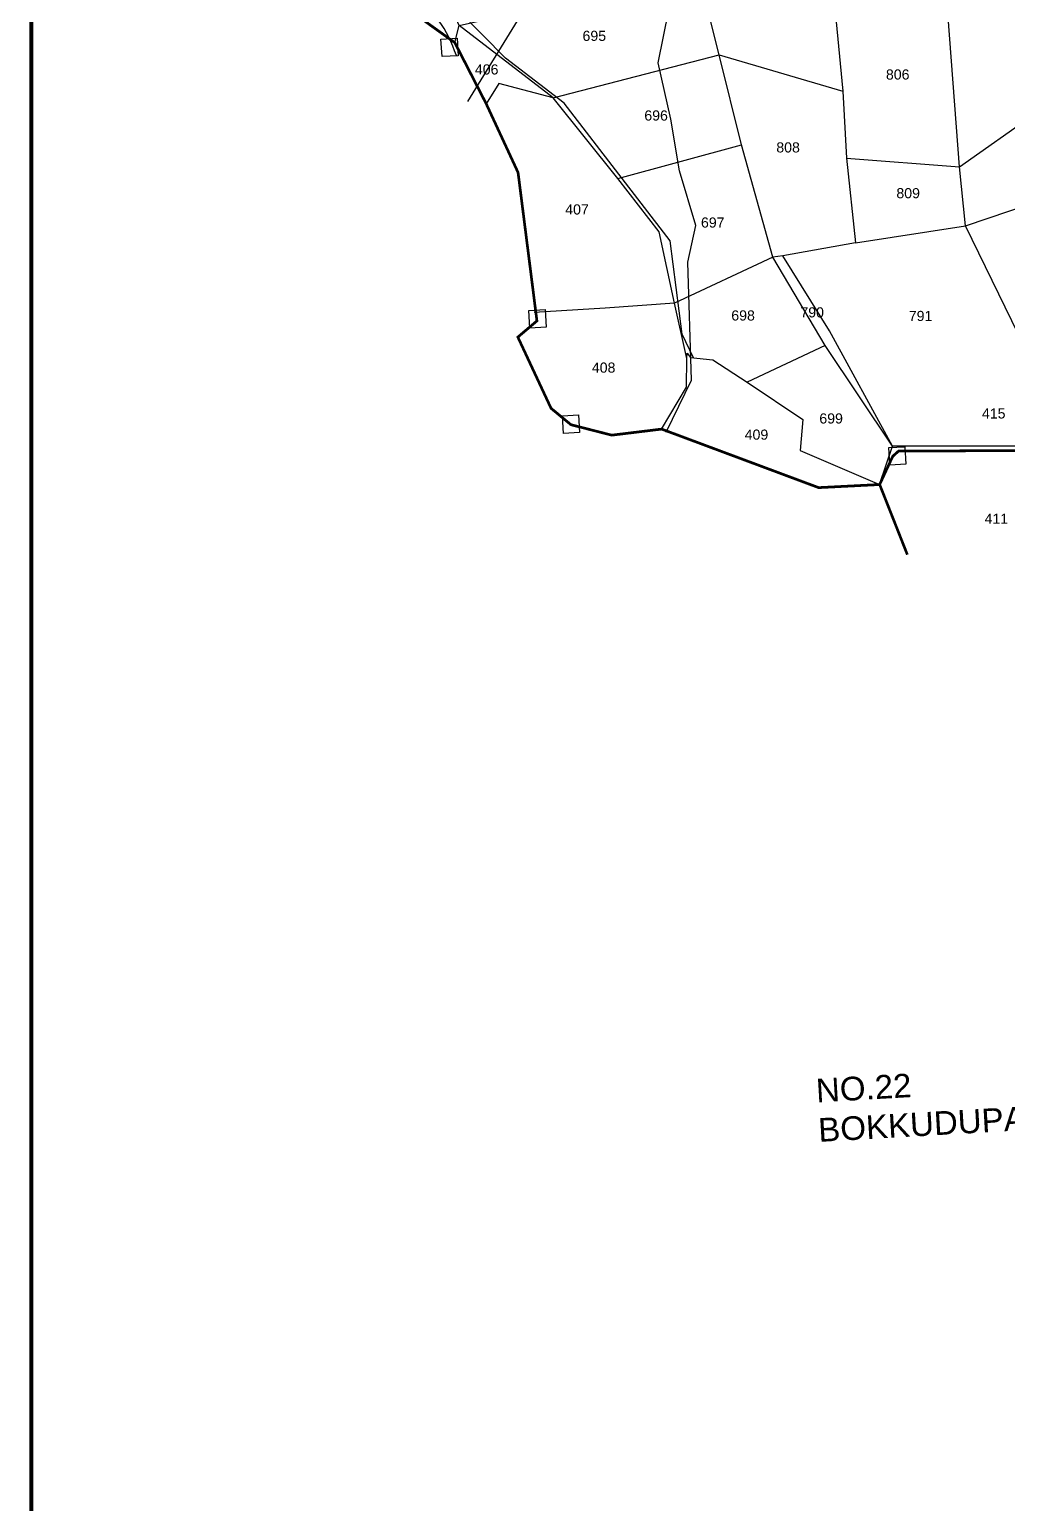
# Model space of a CAD drawing. Header units: inches. Extents: x 204001 to 210143, y 1590320 to 1597199.
# Drawn here: x 204001 to 205452, y 1592616 to 1594801 of the extents above; entities that cross this region are included whole.
import ezdxf
from ezdxf.enums import TextEntityAlignment as Align

# ---------------------------------------------------------------- set-up
doc = ezdxf.new("R2010")
doc.units = ezdxf.units.IN
doc.header["$LTSCALE"] = 15
doc.header["$MEASUREMENT"] = 0
for name, color, linetype in [('PLOT NOS', 7, 'Continuous'), ('PLOTS', 7, 'Continuous'), ('ROADS', 1, 'Continuous'), ('STREAM', 4, 'Continuous'), ('text2', 7, 'Continuous'), ('VILLAGE BOUNDARY', 5, 'Continuous'), ('VILLAGE BOUNDARY STONES', 1, 'Continuous')]:
    doc.layers.add(name, color=color, linetype=linetype)
doc.styles.get("Standard").update_dxf_attribs({"font": 'arial.ttf'})

msp = doc.modelspace()

# ---------------------------------------------------------------- linework, layer by layer
at = {"color": 5, "const_width": 5.82}
msp.add_lwpolyline([(204003.7, 1596785.8), (210140, 1596785.8), (210140, 1590323.1), (204003.7, 1590323.1)], close=True, dxfattribs=at)
at = {"layer": 'PLOTS'}
for points in [[(204631.8, 1594781.7), (204638.3, 1594807.3), (204742, 1594830.5), (204794.2, 1594840.4), (204996.8, 1594872.3), (204992.6, 1594905.3), (204990.2, 1594946.8), (204985, 1595046), (204975, 1595181.4), (204825.6, 1595261.1), (204680.5, 1595336.4), (204554.4, 1595398.1), (204422.1, 1595459.6), (204415.5, 1595456), (204304.3, 1595516.1)], [(204777.8, 1594700), (204638.3, 1594807.3), (204586.1, 1594924.2), (204517.6, 1595071.8), (204675.5, 1595019.9), (204823, 1594966.3), (204992.6, 1594905.3)], [(205226.1, 1594484.9), (205389.2, 1594510), (205616, 1594586.6), (205632.8, 1594512.4), (205655.5, 1594366.2), (205497.8, 1594288.1), (205389.2, 1594510), (205380.3, 1594597.6), (205363.4, 1594819.7), (205354.4, 1594893.8), (205291.6, 1594917.1), (205320.3, 1595054.9)], [(204990.2, 1594946.8), (205036.2, 1594930.2), (205052.3, 1594963.8), (205185.8, 1594914.5), (205191.1, 1594879.7), (205207.2, 1594710), (205212.9, 1594610.2), (205226.1, 1594484.9), (205118.2, 1594465.8)], [(205587.5, 1594082.7), (205474.1, 1594183.4), (205281.3, 1594183.3), (205187.8, 1594354.3), (205118.2, 1594465.8), (205103.7, 1594463.5), (205057.2, 1594630.4), (205024, 1594763.7), (204996.8, 1594872.3)], [(204777.8, 1594700), (205024, 1594763.7), (205207.2, 1594710)], [(205212.9, 1594610.2), (205380.3, 1594597.6), (205604.8, 1594755.6)], [(204938.6, 1594208.7), (204975.4, 1594270.7), (204975.8, 1594313.3), (204957.8, 1594395.4), (204935, 1594501.3), (204873.5, 1594580.5), (204777.8, 1594700), (204697.1, 1594721.1), (204678.4, 1594691)], [(204873.5, 1594580.5), (205057.2, 1594630.4)], [(205103.7, 1594463.5), (204957.8, 1594395.4), (204854.9, 1594388.1), (204749.7, 1594381.6)], [(204975.8, 1594313.3), (204975.8, 1594313.3), (204976.7, 1594321.1), (204981.5, 1594314.9), (205014.7, 1594311.5), (205065.6, 1594278.3), (205147.8, 1594222.7), (205144.1, 1594176.8), (205262, 1594126.5), (205281.3, 1594183.3), (205281.3, 1594183.3), (205181.3, 1594332.9), (205103.7, 1594463.5)], [(205181.3, 1594332.9), (205065.6, 1594278.3)]]:
    msp.add_lwpolyline(points, dxfattribs=at)
at = {"layer": 'ROADS'}
for points in [[(204651, 1594694.5), (204728.8, 1594820.3), (204755, 1594899.8), (204851.3, 1594982.7), (204902.6, 1595087.9), (204959.2, 1595135), (205000.9, 1595173), (205047.2, 1595230), (205131.3, 1595296.1), (205140.3, 1595381.9), (205169.5, 1595468.6), (205197.2, 1595533), (205205.8, 1595615.3), (205241.9, 1595666.1), (205227.1, 1595755.2), (205259.6, 1595894.1), (205285.9, 1595933.9), (205290.3, 1595967.6), (205327.7, 1596007.4), (205407.3, 1596165.3)], [(204985.8, 1594314.5), (204969.1, 1594349.7), (204951, 1594487.9), (204793.8, 1594692.1), (204707.1, 1594758.8), (204673.3, 1594792.9), (204635.7, 1594830.8), (204529.6, 1595083.9), (204558.7, 1595205), (204538, 1595323.6), (204467.6, 1595408.5), (204417, 1595468.9)], [(204945.5, 1594204.1), (204983, 1594281.4), (204977.3, 1594456.1), (204989.4, 1594510.7), (204965.3, 1594591.7), (204952.2, 1594668.4), (204933.6, 1594751.9), (204965.2, 1594908.3), (205017.3, 1595009.6), (205061.8, 1595116.3), (205077.3, 1595174.5), (205042.7, 1595247), (205114, 1595366.8), (205143.1, 1595389.4)]]:
    msp.add_lwpolyline(points, dxfattribs=at)
at = {"layer": 'STREAM'}
msp.add_spline([(204634.2, 1594762.7), (204608.1, 1594814.3), (204528.2, 1594870.8), (204476.1, 1594906), (204427.6, 1594938.9), (204395.5, 1594959.7), (204373, 1594964.9)], degree=3, dxfattribs=at)
at = {"layer": 'VILLAGE BOUNDARY', "const_width": 4}
msp.add_lwpolyline([(205469.8, 1594176.9), (205289.9, 1594176), (205281.4, 1594168.3), (205262, 1594126.5), (205303.1, 1594022.5), (205262, 1594126.5), (205171.5, 1594121.9), (204938.6, 1594208.7), (204864.6, 1594199.7), (204804.1, 1594215.2), (204774.6, 1594239.5), (204725.3, 1594345.1), (204753.6, 1594369.1), (204744.7, 1594439.3), (204725.6, 1594589.2), (204678.4, 1594691), (204631.8, 1594781.7), (204335.3, 1594994.1)], dxfattribs=at)
at = {"layer": 'VILLAGE BOUNDARY STONES'}
for points in [[(204611.3, 1594787), (204635.2, 1594788.4), (204636.7, 1594762.4), (204612.8, 1594761.1)], [(204741.7, 1594384.4), (204765.6, 1594385.8), (204767.1, 1594359.8), (204743.2, 1594358.4)], [(204791.5, 1594228.4), (204815.4, 1594229.8), (204816.9, 1594203.8), (204793, 1594202.4)], [(205275.6, 1594181.2), (205299.5, 1594182.5), (205301, 1594156.6), (205277.1, 1594155.2)]]:
    msp.add_lwpolyline(points, close=True, dxfattribs=at)

# ---------------------------------------------------------------- texts
at = {"layer": 'PLOT NOS'}
for s, p in [('695', (204838.7, 1594791.8)), ('696', (204930.4, 1594673.7)), ('697', (205014.4, 1594515)), ('698', (205059.4, 1594377.2)), ('790', (205161.9, 1594381.8)), ('791', (205322.7, 1594376.5)), ('699', (205190, 1594224.5)), ('415', (205431.2, 1594231.9)), ('411', (205435.1, 1594075.8))]:
    msp.add_text(s, height=15, dxfattribs=at).set_placement(p, align=Align.MIDDLE_CENTER)
for s, p in [('406', (204661.6, 1594734.5)), ('806', (205271.3, 1594727)), ('808', (205108.7, 1594618.9)), ('809', (205286.8, 1594551)), ('407', (204795.6, 1594526.9)), ('408', (204835.1, 1594292.4)), ('409', (205061.8, 1594193))]:
    msp.add_text(s, height=15, dxfattribs=at).set_placement(p)
at = {"layer": 'text2', "color": 1, "insert": (205166.5, 1593245.3), "char_height": 35.132, "width": 376.409, "attachment_point": 1, "rotation": 3.2839}
msp.add_mtext('NO.22 BOKKUDUPALLI', dxfattribs=at)

doc.saveas('drawing.dxf')
